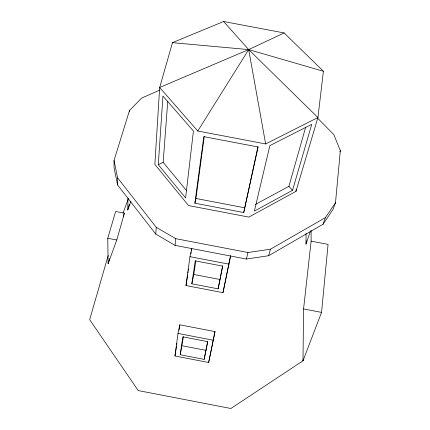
<?xml version="1.0" encoding="UTF-8"?>
<svg xmlns="http://www.w3.org/2000/svg" width="430" height="430" viewBox="0 0 430 430"><rect width="100%" height="100%" fill="white"/><g stroke="black" fill="none" stroke-linecap="round" stroke-linejoin="round"><path stroke-width="0.64" d="M310.546 230.91L306.015 244.084L306.036 233.393M317.528 118.04L333.82 134.638L340.334 150.618L335.491 202.745L333.003 209.475L323.048 224.245L268.626 255.726L246.39 259.048L175.048 245.369L155.768 234.092L117.578 184.959L117.605 177.859L114.031 160.465L129.505 110.494L141.626 98.094L159.976 90.026M311.11 230.394L311.127 241.144L303.569 308.933L302.994 360.802L230.878 408.5L138.229 390.569L89.666 319.662L108.188 255.549M129.478 111.838L129.505 110.494M130.924 201.272L127.742 210.001L127.995 198.042M158.288 164.69L162.948 96.073L193.43 131.037L185.593 197.934L158.288 164.69L163.158 162.33L167.775 101.012M155.768 234.092L156.257 227.314L117.605 177.859M303.134 359.491L302.994 360.802L321.543 312.39L328.074 244.385L311.127 241.144M175.048 245.369L175.773 238.677L156.257 227.314M306.015 244.084L306.396 240.768M323.408 71.267L317.926 117.551L295.969 191.35L248.846 217.096L188.555 205.561L154.859 164.416L159.67 87.483L172.478 42.672L223.595 21.5L284.133 32.943L323.408 71.267L248.68 49.595L172.478 42.672M295.969 191.35L296.227 189.356M194.881 203.191L203.782 136.643L258.102 146.985L243.735 212.533L194.881 203.191L195.929 198.472L204.282 136.348M174.967 356.002L178.015 333.438L179.847 324.827L215 331.6L208.657 362.506L174.967 356.002L176.526 346.053M230.566 255.861L222.993 292.658L185.991 285.547L189.969 256.683L191.758 248.416M180.224 354.761L182.847 336.835L207.749 341.635L204.159 359.383L180.224 354.761L183.433 336.668M191.823 283.795L195.236 260.859L222.713 266.132L218.128 288.852L191.823 283.795L193.785 274.464L195.865 260.569M176.73 344.726L176.94 343.398M179.014 330.132L179.847 324.827M185.991 285.547L187.647 274.942M187.958 272.959L188.168 271.631M188.372 270.309L188.582 268.981M190.963 253.743L191.173 252.421M191.377 251.093L191.796 248.443M243.735 212.533L257.962 146.571M218.128 288.852L222.654 265.708M204.159 359.383L207.668 341.339M208.657 362.506L215 331.6M222.993 292.658L230.544 255.877M246.39 259.048L247.976 252.517L270.47 249.201L325.456 217.585L335.491 202.745M127.742 210.001L129.376 204.228M268.626 255.726L270.47 249.201M255.474 204.4L288.906 186.33L305.66 127.226M116.766 239.994L124.42 213.156L115.638 211.474L107.769 238.268L108.107 263.746L116.766 239.994L107.769 238.268M108.107 263.746L109.569 258.64M292.524 190.313L311.739 124.351L269.873 145.593L254.372 211.087L292.524 190.313L288.906 186.33M339.894 151.887L340.334 150.618M123.292 216.285L124.42 213.156M323.048 224.245L325.456 217.585M123.018 213.146L128.344 198.644M197.768 131.016L265.649 143.942L317.926 117.551L248.68 49.595L159.67 87.483L197.768 131.016L248.68 49.595L284.133 32.943M195.929 198.472L244.573 207.776M175.773 238.677L247.976 252.517M189.969 256.683L229.056 264.181M193.785 274.464L219.88 279.473M303.569 308.933L321.543 312.39M178.015 333.438L213.42 340.264M182.089 345.741L205.857 350.326M223.595 21.5L248.68 49.595L265.649 143.942M163.158 162.33L186.658 190.759M117.578 184.959L114.041 167.652L114.031 160.465"/></g></svg>
